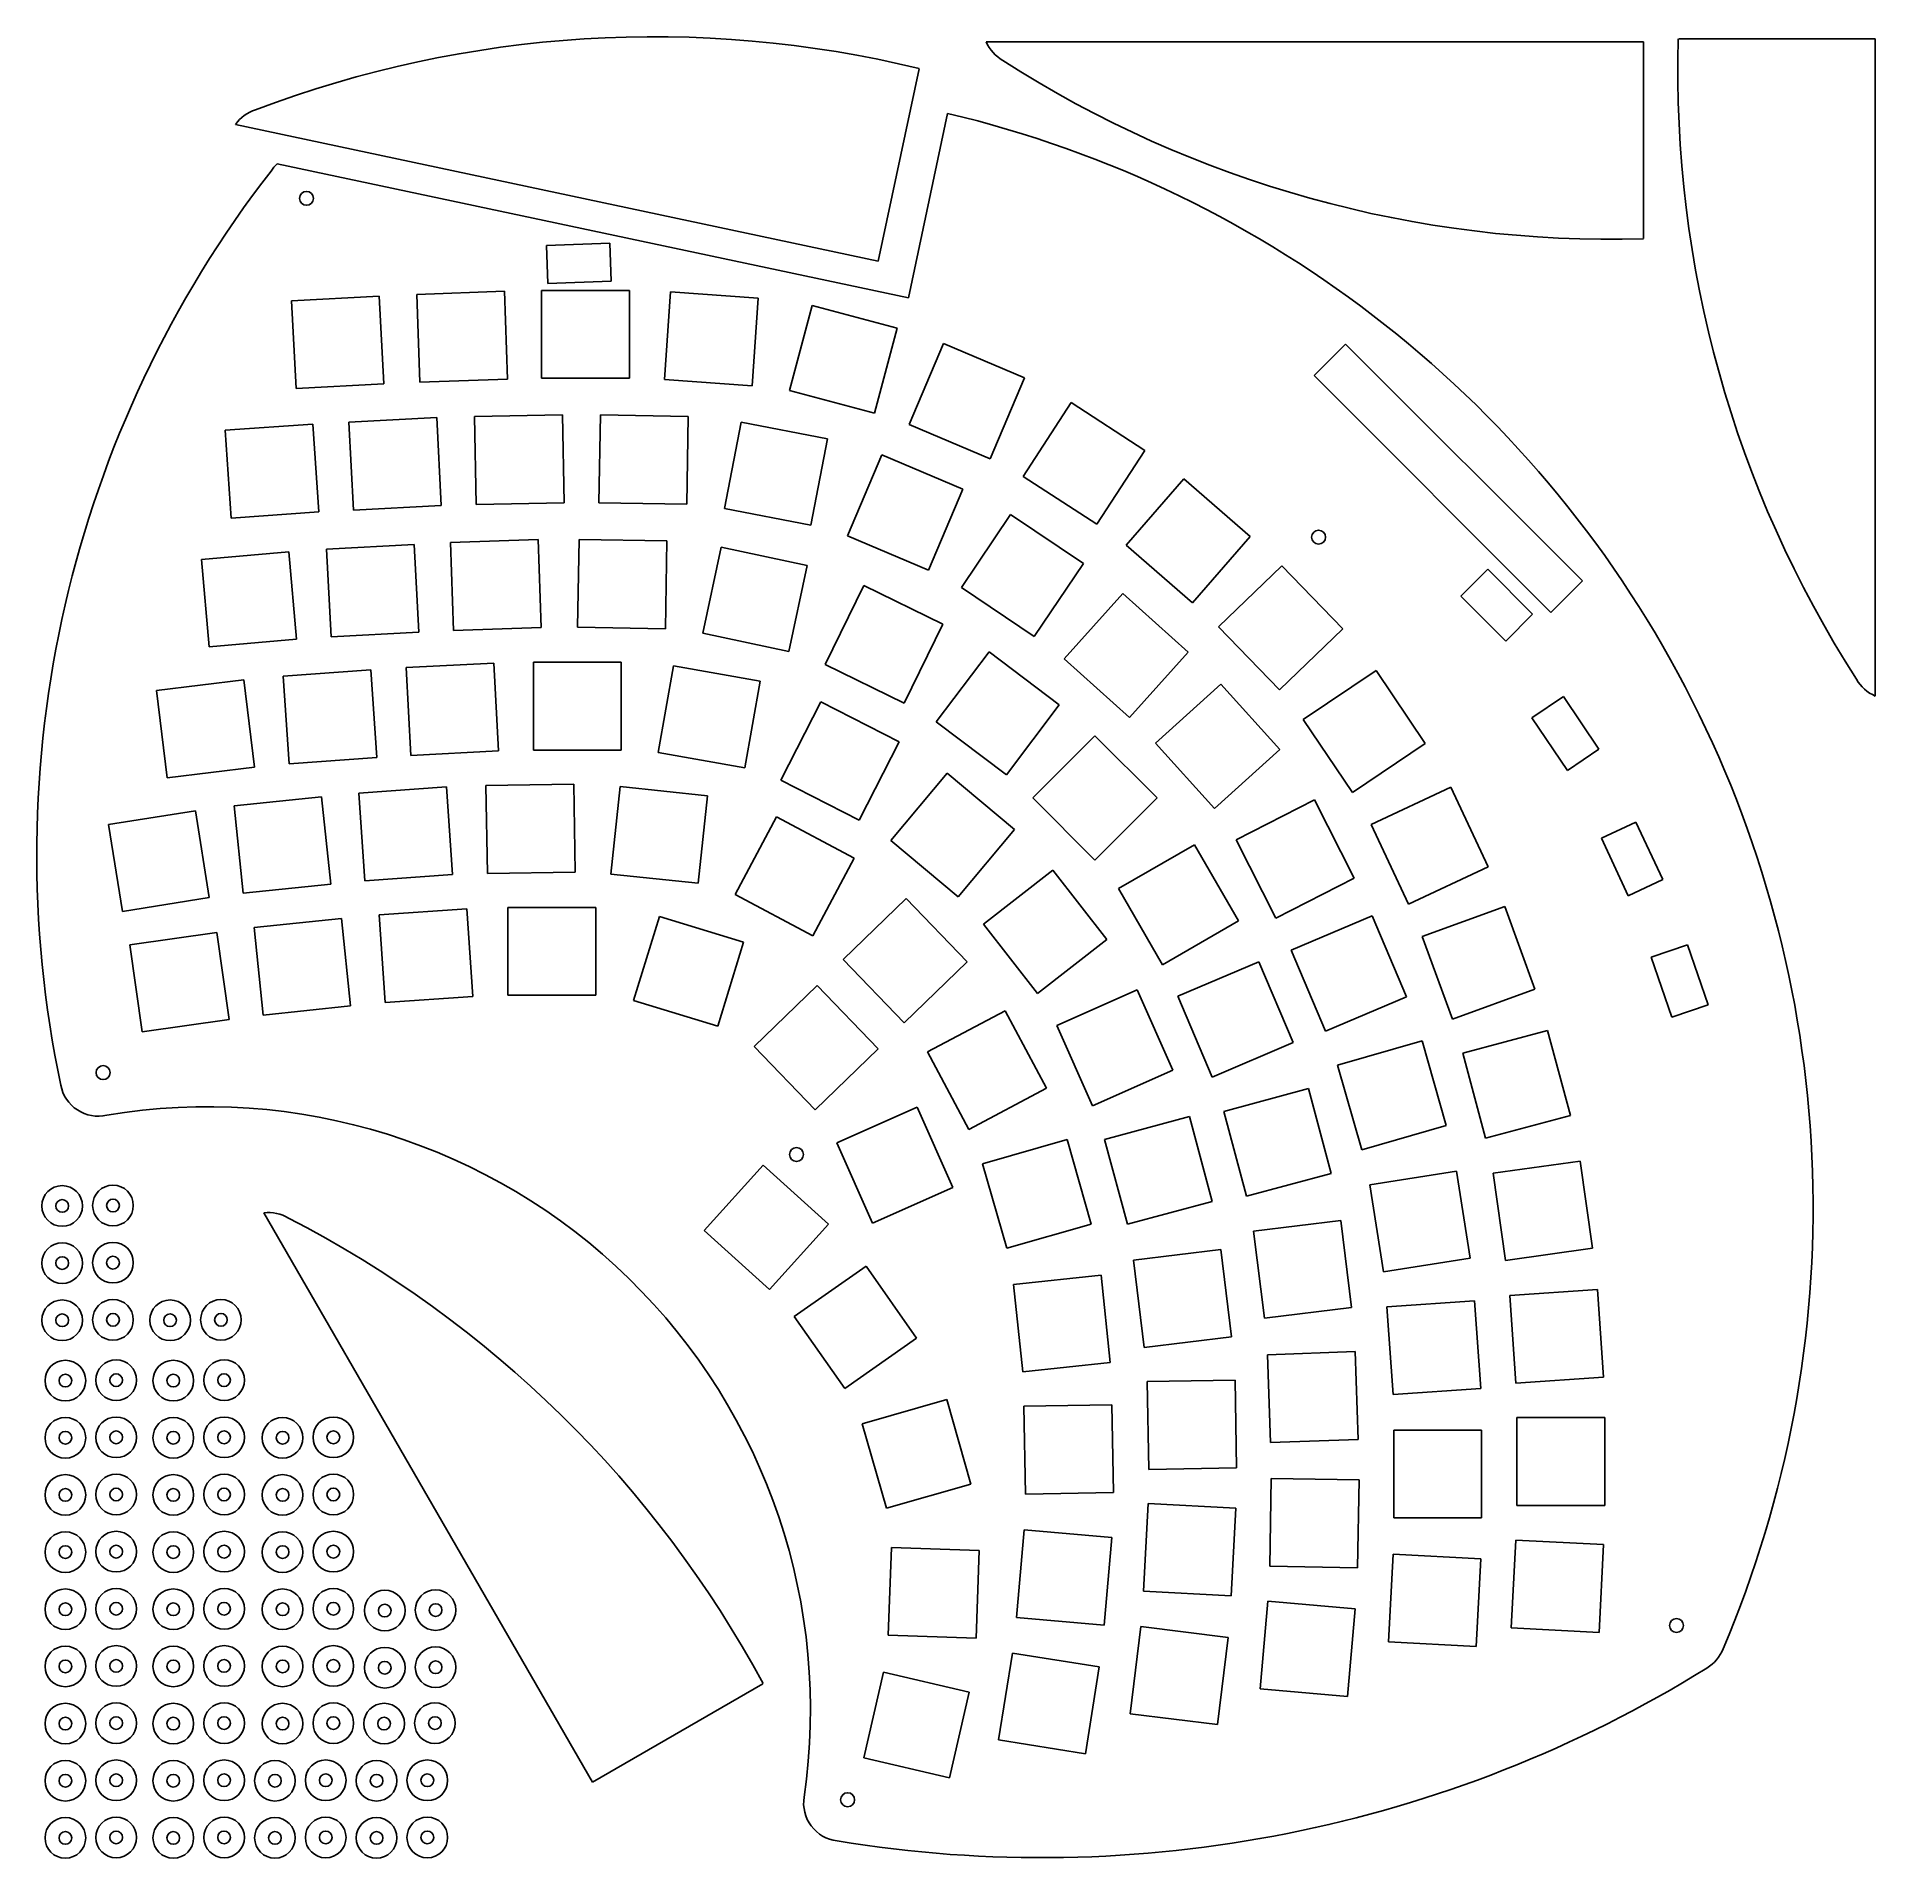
# Model space of a CAD drawing. Extents: x 6 to 296, y -291 to -4.
import ezdxf

# ---------------------------------------------------------------- set-up
doc = ezdxf.new("R2010")
doc.units = 0
doc.layers.add('BLACK', color=7, linetype='CONTINUOUS')

msp = doc.modelspace()

# ---------------------------------------------------------------- linework, layer by layer
at = {"layer": 'BLACK', "linetype": 'CONTINUOUS'}
for p, q in [((259.01, -5.0001), (155.53, -4.9915)), ((259.01, -5.0001), (259.01, -35.9427)), ((295.51, -4.5001), (264.567, -4.5001)), ((295.51, -4.5001), (295.519, -107.98)), ((138.51, -39.5001), (144.943, -9.2337)), ((143.275, -45.2985), (149.45, -16.2501)), ((138.51, -39.5001), (37.2894, -17.9938)), ((143.275, -45.2985), (43.8772, -24.1871)), ((96.2595, -36.677), (86.2656, -37.026)), ((86.2656, -37.026), (86.475, -43.0223)), ((96.4689, -42.6734), (96.2595, -36.677)), ((86.475, -43.0223), (96.4689, -42.6734)), ((59.9415, -45.0198), (46.1204, -45.7442)), ((46.1204, -45.7442), (46.8448, -59.5652)), ((60.6658, -58.8409), (59.9415, -45.0198)), ((79.6643, -44.2616), (65.8327, -44.7446)), ((65.8327, -44.7446), (66.3157, -58.5761)), ((80.1473, -58.0931), (79.6643, -44.2616)), ((85.5059, -44.1083), (85.5059, -57.9483)), ((99.3459, -44.1083), (85.5059, -44.1083)), ((99.3459, -57.9483), (99.3459, -44.1083)), ((105.815, -44.3576), (104.849, -58.1639)), ((119.621, -45.323), (105.815, -44.3576)), ((118.656, -59.1293), (119.621, -45.323)), ((128.132, -46.4829), (124.55, -59.8514)), ((141.5, -50.065), (128.132, -46.4829)), ((137.918, -63.4334), (141.5, -50.065)), ((148.793, -52.479), (143.385, -65.2188)), ((161.532, -57.8867), (148.793, -52.479)), ((212.096, -52.56), (207.147, -57.5097)), ((249.396, -89.8598), (212.096, -52.56)), ((156.125, -70.6265), (161.532, -57.8867)), ((207.147, -57.5097), (207.323, -57.6865)), ((207.323, -57.6865), (244.446, -94.8096)), ((46.8448, -59.5652), (60.6658, -58.8409)), ((66.3157, -58.5761), (80.1473, -58.0931)), ((85.5059, -57.9483), (99.3459, -57.9483)), ((104.849, -58.1639), (118.656, -59.1293)), ((124.55, -59.8514), (137.918, -63.4334)), ((168.892, -61.7913), (161.354, -73.3985)), ((180.499, -69.3291), (168.892, -61.7913)), ((49.4845, -65.1812), (35.6782, -66.1466)), ((35.6782, -66.1466), (36.6437, -79.9529)), ((50.45, -78.9875), (49.4845, -65.1812)), ((68.9845, -64.151), (55.1635, -64.8754)), ((55.1635, -64.8754), (55.8878, -78.6964)), ((69.7088, -77.9721), (68.9845, -64.151)), ((88.8022, -63.7332), (74.9643, -63.9747)), ((74.9643, -63.9747), (75.2059, -77.8126)), ((89.0438, -77.5711), (88.8022, -63.7332)), ((94.7697, -63.7123), (94.5282, -77.5502)), ((108.608, -63.9538), (94.7697, -63.7123)), ((108.366, -77.7917), (108.608, -63.9538)), ((116.94, -64.8684), (114.3, -78.4541)), ((130.526, -67.5092), (116.94, -64.8684)), ((143.385, -65.2188), (156.125, -70.6265)), ((127.885, -81.0949), (130.526, -67.5092)), ((172.961, -80.9363), (180.499, -69.3291)), ((139.107, -69.9941), (133.7, -82.7339)), ((151.847, -75.4018), (139.107, -69.9941)), ((161.354, -73.3985), (172.961, -80.9363)), ((186.649, -73.7628), (177.569, -84.208)), ((197.094, -82.8427), (186.649, -73.7628)), ((55.8878, -78.6964), (69.7088, -77.9721)), ((75.2059, -77.8126), (89.0438, -77.5711)), ((94.5282, -77.5502), (108.366, -77.7917)), ((146.439, -88.1416), (151.847, -75.4018)), ((36.6437, -79.9529), (50.45, -78.9875)), ((114.3, -78.4541), (127.885, -81.0949)), ((159.353, -79.3956), (151.613, -90.8695)), ((170.827, -87.1349), (159.353, -79.3956)), ((84.9721, -83.3513), (71.1405, -83.8343)), ((71.1405, -83.8343), (71.6235, -97.6659)), ((85.4551, -97.1829), (84.9721, -83.3513)), ((91.4019, -83.3226), (91.1604, -97.1605)), ((105.24, -83.5642), (91.4019, -83.3226)), ((104.998, -97.4021), (105.24, -83.5642)), ((133.7, -82.7339), (146.439, -88.1416)), ((188.014, -93.2879), (197.094, -82.8427)), ((45.7165, -85.26), (31.9291, -86.4663)), ((31.9291, -86.4663), (33.1354, -100.254)), ((46.9227, -99.0474), (45.7165, -85.26)), ((65.4457, -84.1278), (51.6247, -84.8522)), ((51.6247, -84.8522), (52.349, -98.6732)), ((66.1701, -97.9489), (65.4457, -84.1278)), ((113.765, -84.5608), (110.888, -98.0983)), ((127.303, -87.4383), (113.765, -84.5608)), ((177.569, -84.208), (188.014, -93.2879)), ((124.426, -100.976), (127.303, -87.4383)), ((163.087, -98.6087), (170.827, -87.1349)), ((202.067, -87.4585), (192.112, -97.0726)), ((211.681, -97.4142), (202.067, -87.4585)), ((234.5, -88.0215), (230.258, -92.2641)), ((241.572, -95.0926), (234.5, -88.0215)), ((136.245, -90.5928), (130.178, -103.032)), ((148.685, -96.6599), (136.245, -90.5928)), ((151.613, -90.8695), (163.087, -98.6087)), ((177.056, -91.8316), (167.795, -102.117)), ((187.341, -101.092), (177.056, -91.8316)), ((230.258, -92.2641), (237.329, -99.3352)), ((244.446, -94.8096), (249.396, -89.8598)), ((237.329, -99.3352), (241.572, -95.0926)), ((52.349, -98.6732), (66.1701, -97.9489)), ((71.6235, -97.6659), (85.4551, -97.1829)), ((91.1604, -97.1605), (104.998, -97.4021)), ((110.888, -98.0983), (124.426, -100.976)), ((142.617, -109.099), (148.685, -96.6599)), ((192.112, -97.0726), (201.726, -107.028)), ((201.726, -107.028), (211.681, -97.4142)), ((33.1354, -100.254), (46.9227, -99.0474)), ((155.977, -101.015), (147.648, -112.068)), ((167.03, -109.344), (155.977, -101.015)), ((178.08, -111.377), (187.341, -101.092)), ((58.592, -103.878), (44.7857, -104.844)), ((59.5574, -117.685), (58.592, -103.878)), ((77.9944, -102.783), (64.1734, -103.507)), ((64.1734, -103.507), (64.8977, -117.328)), ((78.7188, -116.604), (77.9944, -102.783)), ((84.2156, -102.648), (84.2156, -116.488)), ((98.0556, -102.648), (84.2156, -102.648)), ((98.0556, -116.488), (98.0556, -102.648)), ((106.27, -103.241), (103.867, -116.871)), ((119.9, -105.645), (106.27, -103.241)), ((130.178, -103.032), (142.617, -109.099)), ((167.795, -102.117), (178.08, -111.377)), ((216.92, -103.956), (205.446, -111.695)), ((224.66, -115.43), (216.92, -103.956)), ((38.6064, -105.448), (24.8696, -107.135)), ((40.2931, -119.185), (38.6064, -105.448)), ((44.7857, -104.844), (45.7511, -118.65)), ((117.497, -119.274), (119.9, -105.645)), ((192.48, -106.125), (182.195, -115.386)), ((201.741, -116.41), (192.48, -106.125)), ((24.8696, -107.135), (26.5563, -120.871)), ((129.463, -108.915), (123.179, -121.247)), ((141.794, -115.199), (129.463, -108.915)), ((158.701, -120.398), (167.03, -109.344)), ((246.42, -108.063), (241.446, -111.419)), ((252.012, -116.354), (246.42, -108.063)), ((147.648, -112.068), (158.701, -120.398)), ((205.446, -111.695), (213.186, -123.169)), ((241.446, -111.419), (247.038, -119.709)), ((135.511, -127.53), (141.794, -115.199)), ((172.647, -114.25), (162.86, -124.037)), ((182.433, -124.037), (172.647, -114.25)), ((182.195, -115.386), (191.456, -125.671)), ((213.186, -123.169), (224.66, -115.43)), ((45.7511, -118.65), (59.5574, -117.685)), ((64.8977, -117.328), (78.7188, -116.604)), ((84.2156, -116.488), (98.0556, -116.488)), ((103.867, -116.871), (117.497, -119.274)), ((191.456, -125.671), (201.741, -116.41)), ((247.038, -119.709), (252.012, -116.354)), ((26.5563, -120.871), (40.2931, -119.185)), ((123.179, -121.247), (135.511, -127.53)), ((149.381, -120.125), (140.485, -130.727)), ((159.983, -129.021), (149.381, -120.125)), ((50.8444, -123.832), (37.0802, -125.279)), ((52.2911, -137.596), (50.8444, -123.832)), ((70.5347, -122.296), (56.7284, -123.261)), ((56.7284, -123.261), (57.6939, -137.068)), ((71.5001, -136.102), (70.5347, -122.296)), ((90.5695, -121.851), (76.7317, -122.092)), ((76.7317, -122.092), (76.9732, -135.93)), ((90.8111, -135.689), (90.5695, -121.851)), ((97.8531, -122.241), (96.4065, -136.005)), ((111.617, -123.688), (97.8531, -122.241)), ((110.171, -137.452), (111.617, -123.688)), ((162.86, -124.037), (172.647, -133.823)), ((172.647, -133.823), (182.433, -124.037)), ((207.199, -124.323), (194.868, -130.606)), ((213.482, -136.654), (207.199, -124.323)), ((228.695, -122.351), (216.152, -128.2)), ((234.544, -134.894), (228.695, -122.351)), ((30.9883, -126.058), (17.3187, -128.223)), ((33.1533, -139.728), (30.9883, -126.058)), ((37.0802, -125.279), (38.5269, -139.043)), ((122.509, -127.012), (116.011, -139.232)), ((134.729, -133.509), (122.509, -127.012)), ((17.3187, -128.223), (19.4837, -141.893)), ((151.087, -139.623), (159.983, -129.021)), ((216.152, -128.2), (222.001, -140.743)), ((257.825, -127.816), (252.388, -130.352)), ((262.052, -136.879), (257.825, -127.816)), ((140.485, -130.727), (151.087, -139.623)), ((188.334, -131.388), (176.348, -138.308)), ((195.254, -143.374), (188.334, -131.388)), ((194.868, -130.606), (201.151, -142.938)), ((252.388, -130.352), (256.614, -139.415)), ((76.9732, -135.93), (90.8111, -135.689)), ((96.4065, -136.005), (110.171, -137.452)), ((128.231, -145.729), (134.729, -133.509)), ((165.994, -135.403), (155.088, -143.923)), ((174.515, -146.309), (165.994, -135.403)), ((222.001, -140.743), (234.544, -134.894)), ((38.5269, -139.043), (52.2911, -137.596)), ((57.6939, -137.068), (71.5001, -136.102)), ((176.348, -138.308), (183.268, -150.294)), ((201.151, -142.938), (213.482, -136.654)), ((256.614, -139.415), (262.052, -136.879)), ((19.4837, -141.893), (33.1533, -139.728)), ((73.7203, -141.477), (59.914, -142.443)), ((74.6857, -155.284), (73.7203, -141.477)), ((80.1949, -141.255), (80.1949, -155.095)), ((94.0349, -141.255), (80.1949, -141.255)), ((94.0349, -155.095), (94.0349, -141.255)), ((116.011, -139.232), (128.231, -145.729)), ((142.926, -139.851), (132.97, -149.465)), ((152.54, -149.807), (142.926, -139.851)), ((237.203, -141.123), (224.198, -145.857)), ((241.937, -154.129), (237.203, -141.123)), ((53.9891, -142.999), (40.225, -144.446)), ((40.225, -144.446), (41.6716, -158.21)), ((55.4358, -156.763), (53.9891, -142.999)), ((59.914, -142.443), (60.8794, -156.249)), ((104.047, -142.681), (100, -155.917)), ((117.282, -146.728), (104.047, -142.681)), ((155.088, -143.923), (163.609, -154.829)), ((183.268, -150.294), (195.254, -143.374)), ((216.306, -142.589), (203.566, -147.997)), ((221.713, -155.329), (216.306, -142.589)), ((34.3814, -145.208), (20.6761, -147.134)), ((20.6761, -147.134), (22.6023, -160.839)), ((36.3076, -158.913), (34.3814, -145.208)), ((113.235, -159.963), (117.282, -146.728)), ((163.609, -154.829), (174.515, -146.309)), ((224.198, -145.857), (228.931, -158.862)), ((265.932, -147.145), (260.259, -149.099)), ((269.188, -156.601), (265.932, -147.145)), ((132.97, -149.465), (142.584, -159.421)), ((142.584, -159.421), (152.54, -149.807)), ((198.436, -149.818), (185.697, -155.226)), ((203.844, -162.558), (198.436, -149.818)), ((203.566, -147.997), (208.974, -160.737)), ((260.259, -149.099), (263.515, -158.554)), ((60.8794, -156.249), (74.6857, -155.284)), ((80.1949, -155.095), (94.0349, -155.095)), ((100, -155.917), (113.235, -159.963)), ((128.911, -153.57), (118.956, -163.184)), ((138.525, -163.526), (128.911, -153.57)), ((179.298, -154.225), (166.655, -159.855)), ((184.928, -166.869), (179.298, -154.225)), ((185.697, -155.226), (191.104, -167.966)), ((208.974, -160.737), (221.713, -155.329)), ((228.931, -158.862), (241.937, -154.129)), ((22.6023, -160.839), (36.3076, -158.913)), ((41.6716, -158.21), (55.4358, -156.763)), ((158.513, -157.524), (146.293, -164.021)), ((165.011, -169.744), (158.513, -157.524)), ((263.515, -158.554), (269.188, -156.601)), ((166.655, -159.855), (172.284, -172.498)), ((243.93, -160.636), (230.562, -164.218)), ((247.512, -174.004), (243.93, -160.636)), ((118.956, -163.184), (128.57, -173.14)), ((128.57, -173.14), (138.525, -163.526)), ((146.293, -164.021), (152.791, -176.241)), ((191.104, -167.966), (203.844, -162.558)), ((224.161, -162.297), (210.857, -166.112)), ((227.976, -175.601), (224.161, -162.297)), ((230.562, -164.218), (234.144, -177.586)), ((172.284, -172.498), (184.928, -166.869)), ((210.857, -166.112), (214.672, -179.416)), ((152.791, -176.241), (165.011, -169.744)), ((206.283, -169.794), (192.915, -173.377)), ((209.865, -183.163), (206.283, -169.794)), ((144.631, -172.707), (131.988, -178.337)), ((150.26, -185.351), (144.631, -172.707)), ((192.915, -173.377), (196.497, -186.745)), ((187.543, -174.209), (174.175, -177.791)), ((191.125, -187.577), (187.543, -174.209)), ((214.672, -179.416), (227.976, -175.601)), ((234.144, -177.586), (247.512, -174.004)), ((131.988, -178.337), (137.617, -190.98)), ((168.244, -177.824), (154.94, -181.639)), ((172.059, -191.128), (168.244, -177.824)), ((174.175, -177.791), (177.757, -191.159)), ((120.377, -181.87), (111.117, -192.155)), ((130.662, -191.131), (120.377, -181.87)), ((154.94, -181.639), (158.755, -194.942)), ((249.066, -181.201), (235.361, -183.127)), ((250.993, -194.906), (249.066, -181.201)), ((196.497, -186.745), (209.865, -183.163)), ((229.586, -182.804), (215.916, -184.969)), ((215.916, -184.969), (218.081, -198.638)), ((231.751, -196.473), (229.586, -182.804)), ((235.361, -183.127), (237.287, -196.832)), ((137.617, -190.98), (150.26, -185.351)), ((177.757, -191.159), (191.125, -187.577)), ((93.53, -278.97), (41.7825, -189.358)), ((211.371, -190.538), (197.634, -192.225)), ((213.057, -204.275), (211.371, -190.538)), ((111.117, -192.155), (121.402, -201.416)), ((121.402, -201.416), (130.662, -191.131)), ((158.755, -194.942), (172.059, -191.128)), ((197.634, -192.225), (199.32, -205.961)), ((192.459, -195.13), (178.723, -196.817)), ((178.723, -196.817), (180.409, -210.554)), ((194.146, -208.867), (192.459, -195.13)), ((218.081, -198.638), (231.751, -196.473)), ((237.287, -196.832), (250.993, -194.906)), ((136.631, -197.757), (125.294, -205.695)), ((144.569, -209.094), (136.631, -197.757)), ((173.61, -199.179), (159.845, -200.626)), ((175.056, -212.943), (173.61, -199.179)), ((159.845, -200.626), (161.292, -214.39)), ((251.771, -201.415), (237.965, -202.38)), ((237.965, -202.38), (238.931, -216.187)), ((252.737, -215.221), (251.771, -201.415)), ((199.32, -205.961), (213.057, -204.275)), ((232.437, -203.204), (218.631, -204.17)), ((218.631, -204.17), (219.596, -217.976)), ((233.402, -217.011), (232.437, -203.204)), ((125.294, -205.695), (133.232, -217.032)), ((133.232, -217.032), (144.569, -209.094)), ((180.409, -210.554), (194.146, -208.867)), ((213.63, -211.207), (199.798, -211.69)), ((214.113, -225.038), (213.63, -211.207)), ((161.292, -214.39), (175.056, -212.943)), ((199.798, -211.69), (200.281, -225.521)), ((194.714, -215.689), (180.876, -215.931)), ((180.876, -215.931), (181.118, -229.769)), ((194.956, -229.527), (194.714, -215.689)), ((219.596, -217.976), (233.402, -217.011)), ((238.931, -216.187), (252.737, -215.221)), ((149.305, -218.752), (136.002, -222.566)), ((153.12, -232.055), (149.305, -218.752)), ((175.308, -219.574), (161.471, -219.816)), ((161.471, -219.816), (161.712, -233.654)), ((175.55, -233.412), (175.308, -219.574)), ((136.002, -222.566), (139.816, -235.87)), ((252.925, -221.57), (239.085, -221.57)), ((239.085, -221.57), (239.085, -235.41)), ((252.925, -235.41), (252.925, -221.57)), ((200.281, -225.521), (214.113, -225.038)), ((233.538, -223.559), (219.698, -223.559)), ((219.698, -223.559), (219.698, -237.399)), ((233.538, -237.399), (233.538, -223.559)), ((181.118, -229.769), (194.956, -229.527)), ((200.403, -231.159), (200.161, -244.997)), ((214.241, -231.4), (200.403, -231.159)), ((213.999, -245.238), (214.241, -231.4)), ((139.816, -235.87), (153.12, -232.055)), ((161.712, -233.654), (175.55, -233.412)), ((181.018, -235.126), (180.294, -248.947)), ((194.839, -235.851), (181.018, -235.126)), ((194.115, -249.672), (194.839, -235.851)), ((219.698, -237.399), (233.538, -237.399)), ((239.085, -235.41), (252.925, -235.41)), ((161.491, -239.275), (160.284, -253.063)), ((175.278, -240.481), (161.491, -239.275)), ((140.582, -242.024), (140.099, -255.855)), ((154.413, -242.507), (140.582, -242.024)), ((153.93, -256.338), (154.413, -242.507)), ((174.072, -254.269), (175.278, -240.481)), ((219.602, -243.098), (218.878, -256.919)), ((233.423, -243.822), (219.602, -243.098)), ((238.932, -240.87), (238.208, -254.691)), ((252.753, -241.594), (238.932, -240.87)), ((252.029, -255.415), (252.753, -241.594)), ((200.161, -244.997), (213.999, -245.238)), ((232.699, -257.643), (233.423, -243.822)), ((180.294, -248.947), (194.115, -249.672)), ((199.85, -250.505), (198.644, -264.292)), ((213.637, -251.711), (199.85, -250.505)), ((212.431, -265.499), (213.637, -251.711)), ((160.284, -253.063), (174.072, -254.269)), ((179.895, -254.511), (178.208, -268.248)), ((193.632, -256.198), (179.895, -254.511)), ((238.208, -254.691), (252.029, -255.415)), ((140.099, -255.855), (153.93, -256.338)), ((191.945, -269.935), (193.632, -256.198)), ((218.878, -256.919), (232.699, -257.643)), ((159.644, -258.679), (157.479, -272.349)), ((173.314, -260.844), (159.644, -258.679)), ((139.363, -261.696), (136.25, -275.181)), ((152.848, -264.809), (139.363, -261.696)), ((171.149, -274.514), (173.314, -260.844)), ((93.53, -278.97), (120.327, -263.499)), ((149.735, -278.295), (152.848, -264.809)), ((198.644, -264.292), (212.431, -265.499)), ((178.208, -268.248), (191.945, -269.935)), ((157.479, -272.349), (171.149, -274.514)), ((136.25, -275.181), (149.735, -278.295))]:
    msp.add_line(p, q, dxfattribs=at)
at = {"layer": 'BLACK'}
for centre, radius in [((48.4868, -29.6206), 1.1), ((207.866, -82.9615), 1.1), ((16.4498, -167.281), 1.1), ((125.652, -180.172), 1.1), ((10.01, -188.27), 3.2), ((18.01, -188.2), 3.2), ((10.01, -188.27), 1), ((18.01, -188.2), 1), ((10.01, -197.27), 3.2), ((10.01, -197.27), 1), ((18.01, -197.2), 3.2), ((18.01, -197.2), 1), ((10.01, -206.27), 3.2), ((10.01, -206.27), 1), ((18.01, -206.2), 3.2), ((18.01, -206.2), 1), ((27.01, -206.27), 3.2), ((27.01, -206.27), 1), ((35.01, -206.2), 3.2), ((35.01, -206.2), 1), ((10.51, -215.77), 3.2), ((18.51, -215.7), 3.2), ((27.51, -215.77), 3.2), ((35.51, -215.7), 3.2), ((10.51, -215.77), 1), ((18.51, -215.7), 1), ((27.51, -215.77), 1), ((35.51, -215.7), 1), ((10.51, -224.77), 3.2), ((18.51, -224.7), 3.2), ((27.51, -224.77), 3.2), ((35.51, -224.7), 3.2), ((44.71, -224.77), 3.2), ((52.71, -224.7), 3.2), ((10.51, -224.77), 1), ((18.51, -224.7), 1), ((27.51, -224.77), 1), ((35.51, -224.7), 1), ((44.71, -224.77), 1), ((52.71, -224.7), 1), ((10.51, -233.77), 3.2), ((18.51, -233.7), 3.2), ((27.51, -233.77), 3.2), ((35.51, -233.7), 3.2), ((44.71, -233.77), 3.2), ((52.71, -233.7), 3.2), ((10.51, -233.77), 1), ((18.51, -233.7), 1), ((27.51, -233.77), 1), ((35.51, -233.7), 1), ((44.71, -233.77), 1), ((52.71, -233.7), 1), ((10.51, -242.77), 3.2), ((18.51, -242.7), 3.2), ((27.51, -242.77), 3.2), ((35.51, -242.7), 3.2), ((44.71, -242.77), 3.2), ((52.71, -242.7), 3.2), ((10.51, -242.77), 1), ((18.51, -242.7), 1), ((27.51, -242.77), 1), ((35.51, -242.7), 1), ((44.71, -242.77), 1), ((52.71, -242.7), 1), ((10.51, -251.77), 3.2), ((18.51, -251.7), 3.2), ((27.51, -251.77), 3.2), ((35.51, -251.7), 3.2), ((44.71, -251.77), 3.2), ((52.71, -251.7), 3.2), ((60.81, -251.97), 3.2), ((68.81, -251.9), 3.2), ((10.51, -251.77), 1), ((18.51, -251.7), 1), ((27.51, -251.77), 1), ((35.51, -251.7), 1), ((44.71, -251.77), 1), ((52.71, -251.7), 1), ((60.81, -251.97), 1), ((68.81, -251.9), 1), ((264.227, -254.327), 1.1), ((10.51, -260.77), 3.2), ((18.51, -260.7), 3.2), ((27.51, -260.77), 3.2), ((35.51, -260.7), 3.2), ((44.71, -260.77), 3.2), ((52.71, -260.7), 3.2), ((10.51, -260.77), 1), ((18.51, -260.7), 1), ((27.51, -260.77), 1), ((35.51, -260.7), 1), ((44.71, -260.77), 1), ((52.71, -260.7), 1), ((60.81, -260.97), 3.2), ((60.81, -260.97), 1), ((68.81, -260.9), 3.2), ((68.81, -260.9), 1), ((10.51, -269.77), 3.2), ((10.51, -269.77), 1), ((18.51, -269.7), 3.2), ((18.51, -269.7), 1), ((27.51, -269.77), 3.2), ((27.51, -269.77), 1), ((35.51, -269.7), 3.2), ((35.51, -269.7), 1), ((44.71, -269.77), 3.2), ((44.71, -269.77), 1), ((52.71, -269.7), 3.2), ((52.71, -269.7), 1), ((60.71, -269.77), 3.2), ((60.71, -269.77), 1), ((68.71, -269.7), 3.2), ((68.71, -269.7), 1), ((10.51, -278.77), 3.2), ((10.51, -278.77), 1), ((18.51, -278.7), 3.2), ((18.51, -278.7), 1), ((27.51, -278.77), 3.2), ((27.51, -278.77), 1), ((35.51, -278.7), 3.2), ((35.51, -278.7), 1), ((43.51, -278.77), 3.2), ((43.51, -278.77), 1), ((51.51, -278.7), 3.2), ((51.51, -278.7), 1), ((59.51, -278.77), 3.2), ((59.51, -278.77), 1), ((67.51, -278.7), 3.2), ((67.51, -278.7), 1), ((133.701, -281.764), 1.1), ((10.51, -287.77), 3.2), ((18.51, -287.7), 3.2), ((27.51, -287.77), 3.2), ((35.51, -287.7), 3.2), ((43.51, -287.77), 3.2), ((51.51, -287.7), 3.2), ((59.51, -287.77), 3.2), ((67.51, -287.7), 3.2), ((10.51, -287.77), 1), ((18.51, -287.7), 1), ((27.51, -287.77), 1), ((35.51, -287.7), 1), ((43.51, -287.77), 1), ((51.51, -287.7), 1), ((59.51, -287.77), 1), ((67.51, -287.7), 1)]:
    msp.add_circle(centre, radius, dxfattribs=at)
for centre, radius, start, end in [((103.202, -181.18), 176.998, 76.3556, 110.756), ((161.26, -2.5001), 6.2479, -156.513, -119.713), ((441.435, -9.5793), 176.998, 178.356, 212.756), ((253.931, 140.925), 176.998, -122.756, -88.3556), ((42.3759, -21.622), 6.2479, 107.713, 144.513), ((108.646, -188.568), 177.084, -23.0808, 76.6779), ((181.705, -133.043), 175.697, 142.188, 191.898), ((47.9143, -28.6246), 5.9992, 132.295, 146.606), ((298.01, -102.25), 6.2479, -150.287, -113.487), ((15.6933, -168.105), 6.0233, -168.889, -77.258), ((32.8799, -267.612), 94.9649, -8.30696, 99.616), ((42.4898, -195.566), 6.2479, 59.7127, 96.5127), ((-35.3843, -347.534), 176.998, 28.3556, 62.7556), ((265.945, -255.871), 5.9968, -59.3005, -20.6894), ((164.239, -92.1296), 198.753, -99.3263, -58.1888), ((132.775, -282.297), 6.0049, 170.752, 262.87)]:
    msp.add_arc(centre, radius, start, end, dxfattribs=at)

doc.saveas('drawing.dxf')
